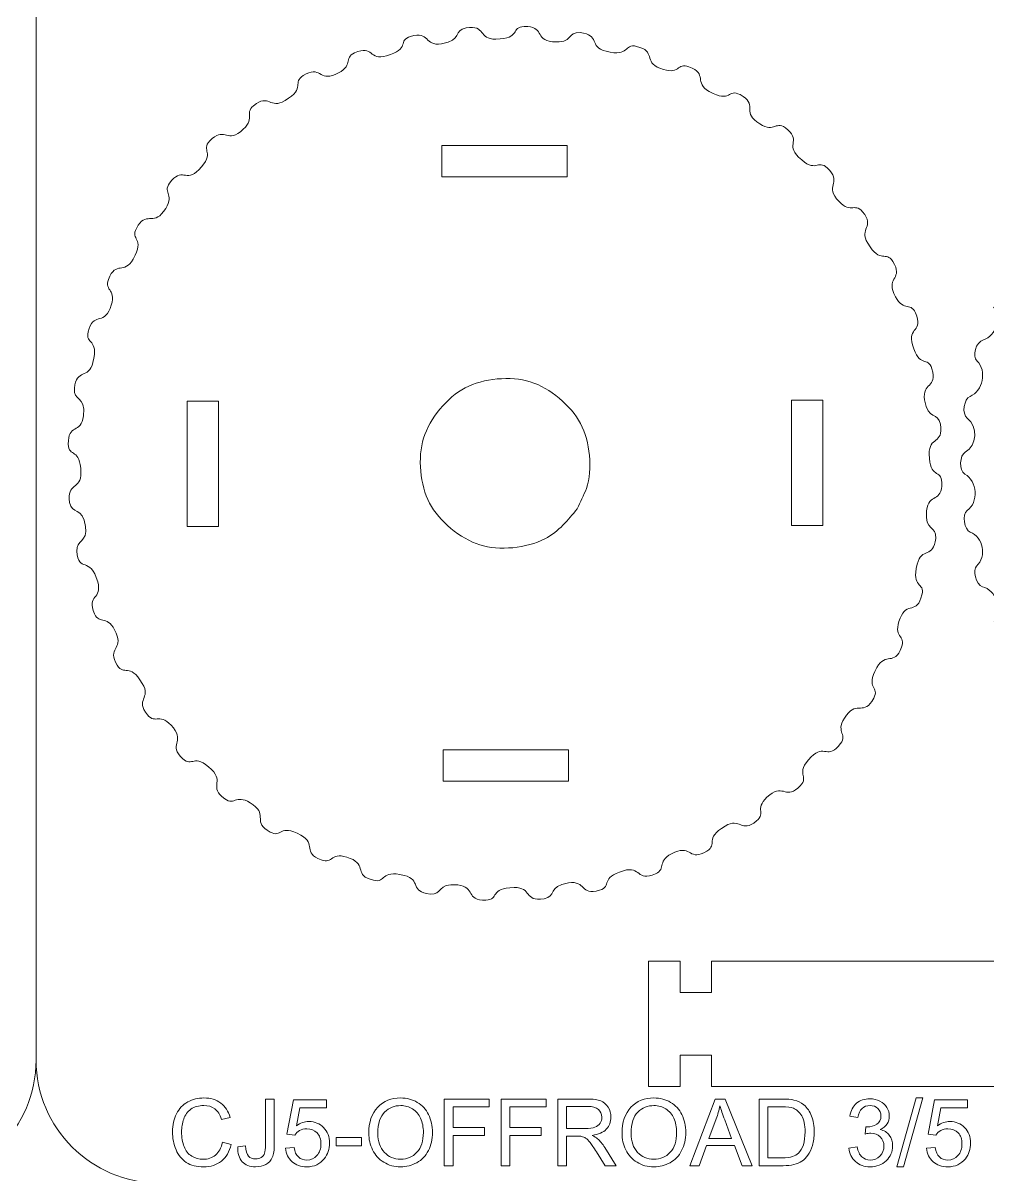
# Model space of a CAD drawing. Header units: centimetres. Extents: x -58 to 58, y -52 to 52.
# Drawn here: x -23.21 to -13.87, y 0.08 to 11.23 of the extents above; entities that cross this region are included whole.
import ezdxf

# ---------------------------------------------------------------- set-up
doc = ezdxf.new("R2010")
doc.units = ezdxf.units.CM
doc.header["$MEASUREMENT"] = 0
doc.layers.add('Camada 1', color=7, linetype='Continuous')

msp = doc.modelspace()

# ---------------------------------------------------------------- linework, layer by layer
at = {"layer": 'Camada 1', "color": 5, "lineweight": 9}
for points in [[(-23.0836, 51.17007), (-23.0836, 51.17007), (-23.0836, 1.19), (-23.0836, 1.19)], [(-23.0836, 1.19), (-23.0836, 0.53552), (-23.61906, 0), (-24.27359, 0)], [(-21.89361, 0), (-22.54811, 0), (-23.0836, 0.53551), (-23.0836, 1.18999)]]:
    msp.add_open_spline(points, degree=3, dxfattribs=at)
at = {"layer": 'Camada 1', "color": 3, "lineweight": 9}
for points in [[(-19.15657, 11.03034), (-19.33148, 11.00443), (-19.26601, 11.15769), (-19.45799, 11.10106)], [(-18.92064, 11.18429), (-19.04423, 11.1646), (-18.9527, 11.06051), (-19.15657, 11.03034)], [(-18.63089, 11.07503), (-18.80782, 11.07228), (-18.72251, 11.21586), (-18.92064, 11.18429)], [(-18.35724, 11.19711), (-18.48954, 11.19379), (-18.38846, 11.07879), (-18.63089, 11.07503)], [(-18.08445, 11.05074), (-18.26029, 11.07125), (-18.15695, 11.20214), (-18.35724, 11.19711)], [(-19.45799, 11.10106), (-19.5849, 11.06362), (-19.45764, 10.97888), (-19.69086, 10.91244)], [(-17.81667, 11.13845), (-17.94117, 11.15135), (-17.88011, 11.02692), (-18.08445, 11.05074)], [(-17.56513, 10.95803), (-17.73672, 11.00109), (-17.6173, 11.1178), (-17.81667, 11.13845)], [(-19.99886, 10.94287), (-20.11299, 10.89178), (-19.99807, 10.81467), (-20.18696, 10.73306)], [(-19.69086, 10.91244), (-19.86096, 10.86397), (-19.81615, 11.02466), (-19.99886, 10.94287)], [(-17.26914, 11.005), (-17.39731, 11.03593), (-17.32985, 10.89897), (-17.56513, 10.95803)], [(-17.0433, 10.79291), (-17.20795, 10.85783), (-17.07441, 10.95801), (-17.26914, 11.005)], [(-20.18696, 10.73306), (-20.347, 10.6639), (-20.32731, 10.82676), (-20.49642, 10.72338)], [(-16.76214, 10.80841), (-16.879, 10.85298), (-16.85166, 10.71735), (-17.0433, 10.79291)], [(-20.49642, 10.72338), (-20.60948, 10.65424), (-20.46388, 10.60585), (-20.67305, 10.4806)], [(-16.56585, 10.56903), (-16.72042, 10.65503), (-16.57503, 10.73705), (-16.76214, 10.80841)], [(-16.26782, 10.53781), (-16.38381, 10.60104), (-16.35398, 10.45113), (-16.56585, 10.56903)], [(-20.67305, 10.4806), (-20.82351, 10.39051), (-20.82445, 10.55529), (-20.9779, 10.4306)], [(-16.10496, 10.27458), (-16.24686, 10.38046), (-16.09172, 10.4418), (-16.26782, 10.53781)], [(-20.9779, 10.4306), (-21.07502, 10.35171), (-20.94388, 10.30729), (-21.10482, 10.17924)], [(-15.82899, 10.21667), (-15.92932, 10.28936), (-15.94006, 10.15153), (-16.10496, 10.27458)], [(-21.10482, 10.17924), (-21.24341, 10.06899), (-21.26354, 10.23518), (-21.40168, 10.08982)], [(-15.70153, 9.93392), (-15.82906, 10.05743), (-15.66639, 10.09891), (-15.82899, 10.21667)], [(-21.40168, 10.08982), (-21.49279, 9.99394), (-21.34013, 9.98352), (-21.50823, 9.80982)], [(-15.42153, 9.82739), (-15.51752, 9.91853), (-15.52799, 9.76582), (-15.70153, 9.93392)], [(-21.50823, 9.80982), (-21.63159, 9.68235), (-21.67327, 9.84492), (-21.79096, 9.68237)], [(-15.33221, 9.53067), (-15.44231, 9.67001), (-15.27615, 9.68928), (-15.42153, 9.82739)], [(-21.79096, 9.68237), (-21.86379, 9.58181), (-21.72591, 9.57173), (-21.84873, 9.40657)], [(-15.0808, 9.40362), (-15.15962, 9.50061), (-15.20515, 9.36989), (-15.33221, 9.53067)], [(-21.84873, 9.40657), (-21.95439, 9.26445), (-22.01616, 9.41966), (-22.11209, 9.24353)], [(-15.03083, 9.09886), (-15.12082, 9.24935), (-14.9561, 9.25019), (-15.0808, 9.40362)], [(-22.11209, 9.24353), (-22.17531, 9.12744), (-22.02539, 9.15741), (-22.14332, 8.94548)], [(-14.78798, 8.92211), (-14.85707, 9.03496), (-14.90575, 8.88969), (-15.03083, 9.09886)], [(-22.14332, 8.94548), (-22.2293, 8.79096), (-22.31111, 8.93647), (-22.38265, 8.74924)], [(-14.77822, 8.61249), (-14.84763, 8.77264), (-14.68452, 8.75313), (-14.78798, 8.92211)], [(-22.38265, 8.74924), (-22.42732, 8.63233), (-22.29155, 8.6593), (-22.36722, 8.468)], [(-14.5685, 8.42459), (-14.61957, 8.53888), (-14.69638, 8.42368), (-14.77822, 8.61249)], [(-13.81245, 8.47964), (-13.7288, 8.3774), (-13.78725, 8.20156), (-13.91036, 8.16539)], [(-22.36722, 8.468), (-22.43239, 8.30324), (-22.53239, 8.437), (-22.57929, 8.24225)], [(-14.59892, 8.11655), (-14.64738, 8.28674), (-14.48674, 8.24163), (-14.5685, 8.42459)], [(-22.57929, 8.24225), (-22.61012, 8.11428), (-22.4731, 8.18127), (-22.53232, 7.9462)], [(-13.91036, 8.16539), (-13.98784, 8.1426), (-14.01982, 8.00457), (-13.97235, 7.95889)], [(-14.41029, 7.88373), (-14.44774, 8.01048), (-14.53255, 7.88338), (-14.59892, 8.11655)], [(-22.53232, 7.9462), (-22.57555, 7.77456), (-22.69216, 7.89398), (-22.71271, 7.69474)], [(-13.97235, 7.95889), (-13.87547, 7.8657), (-13.91581, 7.6649), (-14.04106, 7.61637)], [(-14.48105, 7.58226), (-14.50692, 7.75724), (-14.35357, 7.6917), (-14.41029, 7.88373)], [(-22.71271, 7.69474), (-22.72556, 7.57023), (-22.60137, 7.63156), (-22.625, 7.42693)], [(-14.04106, 7.61637), (-14.09631, 7.59497), (-14.1255, 7.44741), (-14.06763, 7.40482)], [(-14.32707, 7.34633), (-14.34681, 7.46984), (-14.45091, 7.37842), (-14.48105, 7.58226)], [(-22.625, 7.42693), (-22.64533, 7.25115), (-22.7766, 7.35427), (-22.7714, 7.15412)], [(-14.06763, 7.40482), (-13.96108, 7.32639), (-13.97286, 7.1408), (-14.08868, 7.07639)], [(-14.43635, 7.05668), (-14.43909, 7.23358), (-14.29545, 7.14845), (-14.32707, 7.34633)], [(-22.7714, 7.15412), (-22.76795, 7.02186), (-22.65306, 7.12272), (-22.64927, 6.8805)], [(-14.31427, 6.78298), (-14.31764, 6.9153), (-14.43258, 6.8142), (-14.43635, 7.05668)], [(-14.08868, 7.07639), (-14.13813, 7.04891), (-14.15467, 6.89805), (-14.09098, 6.86405)], [(-22.64927, 6.8805), (-22.64657, 6.70747), (-22.78957, 6.78387), (-22.7586, 6.59077)], [(-14.09098, 6.86405), (-13.97068, 6.79984), (-13.95664, 6.59015), (-14.06745, 6.51056)], [(-14.46064, 6.51019), (-14.44016, 6.686), (-14.30917, 6.58277), (-14.31427, 6.78298)], [(-22.7586, 6.59077), (-22.73881, 6.4674), (-22.63461, 6.55789), (-22.60467, 6.35558)], [(-14.37293, 6.24238), (-14.36003, 6.36681), (-14.48444, 6.30585), (-14.46064, 6.51019)], [(-14.06745, 6.51056), (-14.12058, 6.4724), (-14.09655, 6.32479), (-14.03909, 6.30295)], [(-22.60467, 6.35558), (-22.58265, 6.20672), (-22.69725, 6.22619), (-22.68854, 6.11824)], [(-14.03909, 6.30295), (-13.91385, 6.25538), (-13.87426, 6.06681), (-13.97838, 5.97345)], [(-14.55336, 5.99079), (-14.51009, 6.16252), (-14.39359, 6.04299), (-14.37293, 6.24238)], [(-22.68854, 6.11824), (-22.67086, 5.89934), (-22.56062, 6.08003), (-22.48671, 5.82058)], [(-14.50637, 5.69485), (-14.47555, 5.82294), (-14.61251, 5.75591), (-14.55336, 5.99079)], [(-13.97838, 5.97345), (-14.01185, 5.94344), (-13.99047, 5.79091), (-13.91866, 5.77357)], [(-22.48671, 5.82058), (-22.43824, 5.65048), (-22.59899, 5.69524), (-22.51716, 5.51252)], [(-14.71833, 5.46936), (-14.6529, 5.63386), (-14.55322, 5.50017), (-14.50637, 5.69485)], [(-13.91866, 5.77357), (-13.79584, 5.74393), (-13.71744, 5.55898), (-13.80775, 5.43767)], [(-22.51716, 5.51252), (-22.46602, 5.39832), (-22.38909, 5.51341), (-22.30735, 5.32448)], [(-14.703, 5.18783), (-14.65828, 5.30469), (-14.79434, 5.2782), (-14.71833, 5.46936)], [(-22.30735, 5.32448), (-22.23801, 5.16421), (-22.40114, 5.18402), (-22.29766, 5.01496)], [(-14.9424, 4.99149), (-14.8564, 5.14613), (-14.77464, 5.00063), (-14.703, 5.18783)], [(-22.29766, 5.01496), (-22.22848, 4.90194), (-22.17969, 5.04725), (-22.05487, 4.83833)], [(-14.97356, 4.69356), (-14.9104, 4.80966), (-15.0602, 4.77967), (-14.9424, 4.99149)], [(-22.05487, 4.83833), (-21.96477, 4.68755), (-22.12962, 4.68693), (-22.00489, 4.53347)], [(-15.2369, 4.53056), (-15.13136, 4.67259), (-15.06936, 4.51748), (-14.97356, 4.69356)], [(-22.00489, 4.53347), (-21.92594, 4.43633), (-21.88186, 4.56755), (-21.75359, 4.40655)], [(-15.2947, 4.2547), (-15.22185, 4.35528), (-15.35983, 4.36513), (-15.2369, 4.53056)], [(-21.75359, 4.40655), (-21.64333, 4.26814), (-21.80944, 4.24769), (-21.66411, 4.10971)], [(-15.57749, 4.12722), (-15.45397, 4.25475), (-15.4125, 4.09203), (-15.2947, 4.2547)], [(-21.66411, 4.10971), (-21.56814, 4.01861), (-21.55735, 4.17122), (-21.38409, 4.00314)], [(-15.684, 3.84725), (-15.59287, 3.94318), (-15.7454, 3.95383), (-15.57749, 4.12722)], [(-21.38409, 4.00314), (-21.25666, 3.87949), (-21.41928, 3.83821), (-21.25669, 3.72042)], [(-15.9807, 3.75794), (-15.84196, 3.86793), (-15.82196, 3.70202), (-15.684, 3.84725)], [(-21.25669, 3.72042), (-21.15746, 3.64853), (-21.14258, 3.78287), (-20.9808, 3.66271)], [(-16.10776, 3.50649), (-16.01071, 3.58532), (-16.14168, 3.63031), (-15.9807, 3.75794)], [(-20.9808, 3.66271), (-20.83876, 3.55723), (-20.99395, 3.49513), (-20.81784, 3.39929)], [(-20.81784, 3.39929), (-20.70178, 3.33614), (-20.73149, 3.48608), (-20.51969, 3.36804)], [(-16.41256, 3.45652), (-16.26216, 3.54653), (-16.2612, 3.38188), (-16.10776, 3.50649)], [(-20.51969, 3.36804), (-20.3652, 3.28194), (-20.51076, 3.20035), (-20.32352, 3.12871)], [(-16.58924, 3.21369), (-16.4763, 3.28281), (-16.62172, 3.33137), (-16.41256, 3.45652)], [(-16.89866, 3.20404), (-16.73835, 3.27318), (-16.75831, 3.11023), (-16.58924, 3.21369)], [(-20.32352, 3.12871), (-20.20669, 3.08402), (-20.23342, 3.21996), (-20.04217, 3.14413)], [(-20.04217, 3.14413), (-19.87764, 3.07891), (-20.01122, 2.97897), (-19.81654, 2.93206)], [(-17.08678, 2.99422), (-16.97251, 3.04535), (-17.08747, 3.12262), (-16.89866, 3.20404)], [(-19.81654, 2.93206), (-19.68859, 2.90124), (-19.75546, 3.03827), (-19.52059, 2.97909)], [(-17.62763, 2.83601), (-17.50096, 2.87348), (-17.6281, 2.95814), (-17.3948, 3.02468)], [(-17.3948, 3.02468), (-17.22469, 3.07319), (-17.2696, 2.91243), (-17.08678, 2.99422)], [(-19.52059, 2.97909), (-19.34876, 2.93581), (-19.46846, 2.81935), (-19.26903, 2.79864)], [(-19.26903, 2.79864), (-19.1447, 2.78574), (-19.20564, 2.91023), (-19.00127, 2.88638)], [(-18.16503, 2.75279), (-18.04134, 2.77257), (-18.13294, 2.87655), (-17.92909, 2.90677)], [(-17.92909, 2.90677), (-17.75416, 2.93268), (-17.81947, 2.77928), (-17.62763, 2.83601)], [(-19.00127, 2.88638), (-18.82518, 2.86583), (-18.92876, 2.73495), (-18.7284, 2.73999)], [(-18.7284, 2.73999), (-18.5962, 2.74331), (-18.69698, 2.8582), (-18.45488, 2.86207)], [(-18.45488, 2.86207), (-18.27782, 2.86489), (-18.36299, 2.72111), (-18.16503, 2.75279)], [(-16.8485, 2.14984), (-16.94977, 2.14984), (-17.05102, 2.14984), (-17.15229, 2.14984)], [(-17.15229, 2.14984), (-17.15229, 1.74524), (-17.15229, 1.34063), (-17.15229, 0.93603)], [(-16.8485, 1.84638), (-16.8485, 1.94753), (-16.8485, 2.04869), (-16.8485, 2.14984)], [(-8.97716, 2.14985), (-8.97716, 2.14985), (-16.54505, 2.14984), (-16.54505, 2.14984)], [(-16.54505, 2.14984), (-16.54505, 2.04869), (-16.54505, 1.94754), (-16.54505, 1.84639)], [(-16.54505, 1.84639), (-16.6462, 1.84639), (-16.74735, 1.84638), (-16.8485, 1.84638)], [(-16.8485, 1.23948), (-16.74735, 1.23948), (-16.6462, 1.23948), (-16.54505, 1.23948)], [(-16.8485, 0.93603), (-16.8485, 1.03718), (-16.8485, 1.13833), (-16.8485, 1.23948)], [(-16.54505, 1.23948), (-16.54505, 1.13833), (-16.54505, 1.03718), (-16.54505, 0.93603)], [(-17.15229, 0.93603), (-17.05102, 0.93603), (-16.94977, 0.93603), (-16.8485, 0.93603)], [(-16.54505, 0.93603), (-16.54505, 0.93603), (-8.976, 0.93605), (-8.976, 0.93605)]]:
    msp.add_open_spline(points, degree=3, dxfattribs=at)
at = {"layer": 'Camada 1', "lineweight": 9}
for points in [[(-17.94231, 10.0453), (-18.34681, 10.0453), (-18.75133, 10.0453), (-19.15586, 10.0453)], [(-19.15586, 10.0453), (-19.15586, 9.94416), (-19.15586, 9.84304), (-19.15586, 9.7419)], [(-17.94231, 9.7419), (-17.94231, 9.84304), (-17.94231, 9.94416), (-17.94231, 10.0453)], [(-19.15586, 9.7419), (-18.75133, 9.7419), (-18.34681, 9.7419), (-17.94231, 9.7419)], [(-18.92775, 7.69949), (-18.75263, 7.79171), (-18.48719, 7.81621), (-18.29815, 7.75759)], [(-19.33185, 7.21323), (-19.27321, 7.40231), (-19.10289, 7.60725), (-18.92775, 7.69949)], [(-18.29815, 7.75759), (-18.10916, 7.69898), (-17.90407, 7.52856), (-17.81189, 7.35346)], [(-21.31619, 7.56909), (-21.41732, 7.56909), (-21.51845, 7.56909), (-21.61958, 7.56909)], [(-21.61958, 7.56909), (-21.61958, 7.16457), (-21.61958, 6.76004), (-21.61958, 6.35552)], [(-21.31619, 6.35552), (-21.31619, 6.76004), (-21.31619, 7.16457), (-21.31619, 7.56909)], [(-15.46609, 7.58157), (-15.56721, 7.58157), (-15.66835, 7.58157), (-15.76948, 7.58157)], [(-15.76948, 7.58157), (-15.76948, 7.17704), (-15.76948, 6.77253), (-15.76948, 6.36802)], [(-15.46609, 6.36802), (-15.46609, 6.77253), (-15.46609, 7.17704), (-15.46609, 7.58157)], [(-17.81189, 7.35346), (-17.7197, 7.17834), (-17.69518, 6.91288), (-17.75379, 6.72387)], [(-19.27378, 6.58364), (-19.366, 6.75876), (-19.39049, 7.02414), (-19.33185, 7.21323)], [(-17.75379, 6.72387), (-17.78388, 6.65856), (-17.81394, 6.59327), (-17.844, 6.52797)], [(-18.78754, 6.1795), (-18.9765, 6.23812), (-19.18156, 6.40848), (-19.27378, 6.58364)], [(-17.844, 6.52797), (-17.93493, 6.41861), (-18.01674, 6.31194), (-18.15795, 6.2376)], [(-15.76948, 6.36802), (-15.66835, 6.36802), (-15.56721, 6.36802), (-15.46609, 6.36802)], [(-21.61958, 6.35552), (-21.51845, 6.35552), (-21.41732, 6.35552), (-21.31619, 6.35552)], [(-18.15795, 6.2376), (-18.33307, 6.14539), (-18.5985, 6.12087), (-18.78754, 6.1795)], [(-17.9298, 4.19519), (-18.33431, 4.19519), (-18.73886, 4.19519), (-19.14335, 4.19519)], [(-19.14335, 4.19519), (-19.14335, 4.09406), (-19.14335, 3.99293), (-19.14335, 3.8918)], [(-17.9298, 3.8918), (-17.9298, 3.99293), (-17.9298, 4.09406), (-17.9298, 4.19519)], [(-19.14335, 3.8918), (-18.73886, 3.8918), (-18.33431, 3.8918), (-17.9298, 3.8918)]]:
    msp.add_open_spline(points, degree=3, dxfattribs=at)
at = {"layer": 'Camada 1', "color": 1, "lineweight": 9}
for points in [[(-21.72407, 0.67168), (-21.69839, 0.72169), (-21.6619, 0.75967), (-21.61461, 0.78565)], [(-21.61461, 0.78565), (-21.56731, 0.81162), (-21.51521, 0.82454), (-21.45846, 0.82454)], [(-21.45846, 0.82454), (-21.39389, 0.82454), (-21.33969, 0.80816), (-21.29585, 0.77528)], [(-20.86238, 0.36914), (-20.86238, 0.36914), (-20.86238, 0.81372), (-20.86238, 0.81372)], [(-20.86238, 0.81372), (-20.86238, 0.81372), (-20.77679, 0.81372), (-20.77679, 0.81372)], [(-20.77679, 0.81372), (-20.77679, 0.81372), (-20.77679, 0.37424), (-20.77679, 0.37424)], [(-20.65427, 0.4741), (-20.65427, 0.4741), (-20.59212, 0.80562), (-20.59212, 0.80562)], [(-20.59212, 0.80562), (-20.59212, 0.80562), (-20.27231, 0.80562), (-20.27231, 0.80562)], [(-20.27231, 0.80562), (-20.27231, 0.80562), (-20.27231, 0.72995), (-20.27231, 0.72995)], [(-19.77592, 0.73385), (-19.71842, 0.79435), (-19.64425, 0.82454), (-19.55326, 0.82454)], [(-19.55326, 0.82454), (-19.49365, 0.82454), (-19.44004, 0.81027), (-19.39215, 0.78189)], [(-19.39215, 0.78189), (-19.3444, 0.75352), (-19.30792, 0.71388), (-19.28284, 0.66297)], [(-19.13089, 0.16869), (-19.13089, 0.16869), (-19.13089, 0.81372), (-19.13089, 0.81372)], [(-19.13089, 0.81372), (-19.13089, 0.81372), (-18.69577, 0.81372), (-18.69577, 0.81372)], [(-18.69577, 0.81372), (-18.69577, 0.81372), (-18.69577, 0.73805), (-18.69577, 0.73805)], [(-18.5806, 0.16869), (-18.5806, 0.16869), (-18.5806, 0.81372), (-18.5806, 0.81372)], [(-18.5806, 0.81372), (-18.5806, 0.81372), (-18.14548, 0.81372), (-18.14548, 0.81372)], [(-18.14548, 0.81372), (-18.14548, 0.81372), (-18.14548, 0.73805), (-18.14548, 0.73805)], [(-18.03301, 0.16869), (-18.03301, 0.16869), (-18.03301, 0.81372), (-18.03301, 0.81372)], [(-18.03301, 0.81372), (-18.03301, 0.81372), (-17.74714, 0.81372), (-17.74714, 0.81372)], [(-17.74714, 0.81372), (-17.68964, 0.81372), (-17.64594, 0.80787), (-17.61606, 0.7963)], [(-17.61606, 0.7963), (-17.58618, 0.78475), (-17.56231, 0.76433), (-17.54444, 0.73505)], [(-17.32402, 0.73385), (-17.26652, 0.79435), (-17.19235, 0.82454), (-17.10136, 0.82454)], [(-17.10136, 0.82454), (-17.04175, 0.82454), (-16.98814, 0.81027), (-16.94025, 0.78189)], [(-16.94025, 0.78189), (-16.8925, 0.75352), (-16.85602, 0.71388), (-16.83094, 0.66297)], [(-16.75423, 0.16869), (-16.75423, 0.16869), (-16.50678, 0.81372), (-16.50678, 0.81372)], [(-16.50678, 0.81372), (-16.50678, 0.81372), (-16.41293, 0.81372), (-16.41293, 0.81372)], [(-16.41293, 0.81372), (-16.41293, 0.81372), (-16.15034, 0.16869), (-16.15034, 0.16869)], [(-16.08261, 0.16869), (-16.08261, 0.16869), (-16.08261, 0.81372), (-16.08261, 0.81372)], [(-16.08261, 0.81372), (-16.08261, 0.81372), (-15.86039, 0.81372), (-15.86039, 0.81372)], [(-15.86039, 0.81372), (-15.81025, 0.81372), (-15.77196, 0.81072), (-15.74553, 0.80456)], [(-15.74553, 0.80456), (-15.7086, 0.796), (-15.67706, 0.78054), (-15.65094, 0.75832)], [(-15.13909, 0.77258), (-15.10486, 0.80186), (-15.06207, 0.81642), (-15.01102, 0.81642)], [(-15.01102, 0.81642), (-14.97588, 0.81642), (-14.94345, 0.80891), (-14.91387, 0.79375)], [(-14.91387, 0.79375), (-14.88414, 0.77874), (-14.86147, 0.75817), (-14.84586, 0.7322)], [(-14.75006, 0.15789), (-14.75006, 0.15789), (-14.56269, 0.82454), (-14.56269, 0.82454)], [(-14.49887, 0.82454), (-14.49887, 0.82454), (-14.68625, 0.15789), (-14.68625, 0.15789)], [(-14.56269, 0.82454), (-14.56269, 0.82454), (-14.49887, 0.82454), (-14.49887, 0.82454)], [(-14.44752, 0.4741), (-14.44752, 0.4741), (-14.38536, 0.80562), (-14.38536, 0.80562)], [(-14.38536, 0.80562), (-14.38536, 0.80562), (-14.06555, 0.80562), (-14.06555, 0.80562)], [(-14.06555, 0.80562), (-14.06555, 0.80562), (-14.06555, 0.72995), (-14.06555, 0.72995)], [(-21.76251, 0.49602), (-21.76251, 0.56313), (-21.74974, 0.62168), (-21.72407, 0.67168)], [(-21.58398, 0.71598), (-21.61716, 0.69226), (-21.64059, 0.66027), (-21.65394, 0.62034)], [(-21.45996, 0.75156), (-21.50936, 0.75156), (-21.55079, 0.7397), (-21.58398, 0.71598)], [(-21.35275, 0.71943), (-21.38114, 0.74091), (-21.41687, 0.75156), (-21.45996, 0.75156)], [(-21.28774, 0.61703), (-21.30261, 0.66388), (-21.32437, 0.69811), (-21.35275, 0.71943)], [(-21.29585, 0.77528), (-21.25185, 0.74241), (-21.22122, 0.6963), (-21.20396, 0.63685)], [(-20.52891, 0.72995), (-20.52891, 0.72995), (-20.56328, 0.55592), (-20.56328, 0.55592)], [(-20.27231, 0.72995), (-20.27231, 0.72995), (-20.52891, 0.72995), (-20.52891, 0.72995)], [(-19.86226, 0.48265), (-19.86226, 0.58955), (-19.83343, 0.67334), (-19.77592, 0.73385)], [(-19.70866, 0.6885), (-19.7522, 0.64706), (-19.77397, 0.57799), (-19.77397, 0.48115)], [(-19.55281, 0.75066), (-19.61316, 0.75066), (-19.66512, 0.72995), (-19.70866, 0.6885)], [(-19.43779, 0.71838), (-19.47203, 0.73985), (-19.51031, 0.75066), (-19.55281, 0.75066)], [(-19.36002, 0.62755), (-19.37773, 0.66658), (-19.40371, 0.69691), (-19.43779, 0.71838)], [(-18.69577, 0.73805), (-18.69577, 0.73805), (-19.04531, 0.73805), (-19.04531, 0.73805)], [(-19.04531, 0.73805), (-19.04531, 0.73805), (-19.04531, 0.53715), (-19.04531, 0.53715)], [(-18.14548, 0.73805), (-18.14548, 0.73805), (-18.49502, 0.73805), (-18.49502, 0.73805)], [(-18.49502, 0.73805), (-18.49502, 0.73805), (-18.49502, 0.53715), (-18.49502, 0.53715)], [(-17.74353, 0.74255), (-17.74353, 0.74255), (-17.94744, 0.74255), (-17.94744, 0.74255)], [(-17.94744, 0.74255), (-17.94744, 0.74255), (-17.94744, 0.52905), (-17.94744, 0.52905)], [(-17.63904, 0.71312), (-17.6611, 0.73279), (-17.69593, 0.74255), (-17.74353, 0.74255)], [(-17.606, 0.63776), (-17.606, 0.66823), (-17.61696, 0.69346), (-17.63904, 0.71312)], [(-17.54444, 0.73505), (-17.52657, 0.70577), (-17.51772, 0.67334), (-17.51772, 0.6379)], [(-17.41036, 0.48265), (-17.41036, 0.58955), (-17.38153, 0.67334), (-17.32402, 0.73385)], [(-17.25676, 0.6885), (-17.3003, 0.64706), (-17.32207, 0.57799), (-17.32207, 0.48115)], [(-17.10091, 0.75066), (-17.16126, 0.75066), (-17.21322, 0.72995), (-17.25676, 0.6885)], [(-16.98589, 0.71838), (-17.02013, 0.73985), (-17.05841, 0.75066), (-17.10091, 0.75066)], [(-16.90812, 0.62755), (-16.92583, 0.66658), (-16.95181, 0.69691), (-16.98589, 0.71838)], [(-16.46233, 0.74706), (-16.4712, 0.70502), (-16.48306, 0.66372), (-16.49792, 0.62288)], [(-16.41609, 0.61237), (-16.43636, 0.66673), (-16.45168, 0.71162), (-16.46233, 0.74706)], [(-15.86175, 0.73805), (-15.86175, 0.73805), (-15.99703, 0.73805), (-15.99703, 0.73805)], [(-15.99703, 0.73805), (-15.99703, 0.73805), (-15.99703, 0.24437), (-15.99703, 0.24437)], [(-15.75139, 0.72484), (-15.77421, 0.73369), (-15.811, 0.73805), (-15.86175, 0.73805)], [(-15.67075, 0.65187), (-15.69283, 0.6882), (-15.71971, 0.71252), (-15.75139, 0.72484)], [(-15.65094, 0.75832), (-15.61686, 0.72949), (-15.59148, 0.69285), (-15.57466, 0.64811)], [(-15.20515, 0.64886), (-15.1954, 0.70202), (-15.17348, 0.74331), (-15.13909, 0.77258)], [(-15.08624, 0.72228), (-15.10681, 0.70277), (-15.12002, 0.67348), (-15.12588, 0.63445)], [(-15.00907, 0.75156), (-15.03999, 0.75156), (-15.06567, 0.7418), (-15.08624, 0.72228)], [(-14.93294, 0.72303), (-14.95261, 0.74211), (-14.97798, 0.75156), (-15.00907, 0.75156)], [(-14.90336, 0.65097), (-14.90336, 0.67994), (-14.91327, 0.70397), (-14.93294, 0.72303)], [(-14.84586, 0.7322), (-14.83009, 0.70606), (-14.82228, 0.67844), (-14.82228, 0.64916)], [(-14.32215, 0.72995), (-14.32215, 0.72995), (-14.35653, 0.55592), (-14.35653, 0.55592)], [(-14.06555, 0.72995), (-14.06555, 0.72995), (-14.32215, 0.72995), (-14.32215, 0.72995)], [(-21.65394, 0.62034), (-21.66746, 0.58024), (-21.67422, 0.53895), (-21.67422, 0.49647)], [(-21.20396, 0.63685), (-21.20396, 0.63685), (-21.28774, 0.61703), (-21.28774, 0.61703)], [(-20.56328, 0.55592), (-20.52469, 0.5831), (-20.48416, 0.59661), (-20.44182, 0.59661)], [(-20.44182, 0.59661), (-20.38566, 0.59661), (-20.33822, 0.57709), (-20.29963, 0.53806)], [(-19.33344, 0.4903), (-19.33344, 0.54271), (-19.3423, 0.5885), (-19.36002, 0.62755)], [(-19.28284, 0.66297), (-19.25777, 0.61223), (-19.24516, 0.55458), (-19.24516, 0.49016)], [(-17.67296, 0.54121), (-17.65104, 0.54916), (-17.63437, 0.56207), (-17.62312, 0.57995)], [(-17.62312, 0.57995), (-17.6117, 0.59767), (-17.606, 0.61688), (-17.606, 0.63776)], [(-17.51772, 0.6379), (-17.51772, 0.59211), (-17.53258, 0.55352), (-17.56215, 0.52214)], [(-16.88154, 0.4903), (-16.88154, 0.54271), (-16.8904, 0.5885), (-16.90812, 0.62755)], [(-16.83094, 0.66297), (-16.80587, 0.61223), (-16.79326, 0.55458), (-16.79326, 0.49016)], [(-16.49792, 0.62288), (-16.49792, 0.62288), (-16.56864, 0.43355), (-16.56864, 0.43355)], [(-16.34883, 0.43355), (-16.34883, 0.43355), (-16.41609, 0.61237), (-16.41609, 0.61237)], [(-15.63758, 0.49602), (-15.63758, 0.56358), (-15.64869, 0.61553), (-15.67075, 0.65187)], [(-15.57466, 0.64811), (-15.5577, 0.60337), (-15.54929, 0.55217), (-15.54929, 0.49466)], [(-15.12588, 0.63445), (-15.12588, 0.63445), (-15.20515, 0.64886), (-15.20515, 0.64886)], [(-15.03534, 0.54346), (-15.0014, 0.54346), (-14.97108, 0.55231), (-14.9439, 0.56989)], [(-14.9439, 0.56989), (-14.91688, 0.58746), (-14.90336, 0.61448), (-14.90336, 0.65097)], [(-14.84466, 0.57334), (-14.85967, 0.55052), (-14.88189, 0.53235), (-14.91116, 0.51884)], [(-14.82228, 0.64916), (-14.82228, 0.62138), (-14.82979, 0.59617), (-14.84466, 0.57334)], [(-14.35653, 0.55592), (-14.31794, 0.5831), (-14.27741, 0.59661), (-14.23507, 0.59661)], [(-14.23507, 0.59661), (-14.17891, 0.59661), (-14.13146, 0.57709), (-14.09287, 0.53806)], [(-21.72843, 0.32319), (-21.75109, 0.37694), (-21.76251, 0.43446), (-21.76251, 0.49602)], [(-21.67422, 0.49647), (-21.67422, 0.44166), (-21.66626, 0.39376), (-21.65035, 0.35292)], [(-20.5795, 0.46328), (-20.5795, 0.46328), (-20.65427, 0.4741), (-20.65427, 0.4741)], [(-20.53161, 0.50877), (-20.55187, 0.49706), (-20.56779, 0.4819), (-20.5795, 0.46328)], [(-20.46254, 0.52634), (-20.48821, 0.52634), (-20.51119, 0.52048), (-20.53161, 0.50877)], [(-20.363, 0.48715), (-20.38807, 0.51328), (-20.42125, 0.52634), (-20.46254, 0.52634)], [(-20.32545, 0.38025), (-20.32545, 0.42545), (-20.33791, 0.46103), (-20.363, 0.48715)], [(-20.29963, 0.53806), (-20.26104, 0.49901), (-20.24167, 0.44887), (-20.24167, 0.38761)], [(-19.82532, 0.32185), (-19.84995, 0.37245), (-19.86226, 0.42604), (-19.86226, 0.48265)], [(-19.77397, 0.48115), (-19.77397, 0.40353), (-19.7531, 0.34241), (-19.71136, 0.29782)], [(-19.39561, 0.29842), (-19.35416, 0.34347), (-19.33344, 0.40743), (-19.33344, 0.4903)], [(-19.24516, 0.49016), (-19.24516, 0.42484), (-19.25837, 0.36628), (-19.2848, 0.31479)], [(-19.04531, 0.53715), (-19.04531, 0.53715), (-18.74262, 0.53715), (-18.74262, 0.53715)], [(-18.74262, 0.46148), (-18.74262, 0.46148), (-19.04531, 0.46148), (-19.04531, 0.46148)], [(-19.04531, 0.46148), (-19.04531, 0.46148), (-19.04531, 0.16869), (-19.04531, 0.16869)], [(-18.74262, 0.53715), (-18.74262, 0.53715), (-18.74262, 0.46148), (-18.74262, 0.46148)], [(-18.49502, 0.53715), (-18.49502, 0.53715), (-18.19233, 0.53715), (-18.19233, 0.53715)], [(-18.19233, 0.46148), (-18.19233, 0.46148), (-18.49502, 0.46148), (-18.49502, 0.46148)], [(-18.49502, 0.46148), (-18.49502, 0.46148), (-18.49502, 0.16869), (-18.49502, 0.16869)], [(-18.19233, 0.53715), (-18.19233, 0.53715), (-18.19233, 0.46148), (-18.19233, 0.46148)], [(-17.94744, 0.52905), (-17.94744, 0.52905), (-17.76425, 0.52905), (-17.76425, 0.52905)], [(-17.84863, 0.45517), (-17.84863, 0.45517), (-17.94744, 0.45517), (-17.94744, 0.45517)], [(-17.94744, 0.45517), (-17.94744, 0.45517), (-17.94744, 0.16869), (-17.94744, 0.16869)], [(-17.80119, 0.45218), (-17.8108, 0.45413), (-17.82657, 0.45517), (-17.84863, 0.45517)], [(-17.7623, 0.43505), (-17.77491, 0.44316), (-17.78798, 0.44887), (-17.80119, 0.45218)], [(-17.76425, 0.52905), (-17.72522, 0.52905), (-17.69488, 0.5331), (-17.67296, 0.54121)], [(-17.56215, 0.52214), (-17.59174, 0.49076), (-17.63738, 0.47094), (-17.69924, 0.46239)], [(-17.69924, 0.46239), (-17.67657, 0.45157), (-17.65945, 0.44076), (-17.64774, 0.43024)], [(-17.37342, 0.32185), (-17.39805, 0.37245), (-17.41036, 0.42604), (-17.41036, 0.48265)], [(-17.32207, 0.48115), (-17.32207, 0.40353), (-17.3012, 0.34241), (-17.25946, 0.29782)], [(-16.94371, 0.29842), (-16.90226, 0.34347), (-16.88154, 0.40743), (-16.88154, 0.4903)], [(-16.79326, 0.49016), (-16.79326, 0.42484), (-16.80647, 0.36628), (-16.8329, 0.31479)], [(-15.65455, 0.37154), (-15.64328, 0.40578), (-15.63758, 0.44721), (-15.63758, 0.49602)], [(-15.54929, 0.49466), (-15.54929, 0.44571), (-15.55499, 0.40233), (-15.5664, 0.36449)], [(-15.05696, 0.47499), (-15.05696, 0.47499), (-15.0481, 0.54437), (-15.0481, 0.54437)], [(-15.00096, 0.48385), (-15.01597, 0.48385), (-15.03459, 0.48084), (-15.05696, 0.47499)], [(-15.0481, 0.54437), (-15.04285, 0.54376), (-15.03849, 0.54346), (-15.03534, 0.54346)], [(-14.91027, 0.44842), (-14.93399, 0.47199), (-14.96417, 0.48385), (-15.00096, 0.48385)], [(-14.91116, 0.51884), (-14.87304, 0.51013), (-14.84345, 0.49182), (-14.82228, 0.46403)], [(-14.87454, 0.35833), (-14.87454, 0.39466), (-14.88639, 0.4247), (-14.91027, 0.44842)], [(-14.82228, 0.46403), (-14.80126, 0.43641), (-14.79075, 0.40157), (-14.79075, 0.35997)], [(-14.37275, 0.46328), (-14.37275, 0.46328), (-14.44752, 0.4741), (-14.44752, 0.4741)], [(-14.32485, 0.50877), (-14.34512, 0.49706), (-14.36104, 0.4819), (-14.37275, 0.46328)], [(-14.25578, 0.52634), (-14.28145, 0.52634), (-14.30443, 0.52048), (-14.32485, 0.50877)], [(-14.15624, 0.48715), (-14.18131, 0.51328), (-14.21449, 0.52634), (-14.25578, 0.52634)], [(-14.1187, 0.38025), (-14.1187, 0.42545), (-14.13116, 0.46103), (-14.15624, 0.48715)], [(-14.09287, 0.53806), (-14.05428, 0.49901), (-14.03492, 0.44887), (-14.03492, 0.38761)], [(-21.65035, 0.35292), (-21.63443, 0.31193), (-21.60965, 0.28146), (-21.57602, 0.26118)], [(-21.34585, 0.27214), (-21.31282, 0.29977), (-21.29045, 0.34061), (-21.27874, 0.39496)], [(-21.19315, 0.37334), (-21.21101, 0.30322), (-21.24314, 0.24992), (-21.28954, 0.21314)], [(-21.27874, 0.39496), (-21.27874, 0.39496), (-21.19315, 0.37334), (-21.19315, 0.37334)], [(-21.0876, 0.20668), (-21.11762, 0.23926), (-21.13204, 0.28761), (-21.13084, 0.35187)], [(-21.13084, 0.35187), (-21.13084, 0.35187), (-21.05427, 0.36238), (-21.05427, 0.36238)], [(-21.05427, 0.36238), (-21.05216, 0.31298), (-21.043, 0.2792), (-21.02663, 0.26088)], [(-20.87109, 0.28836), (-20.86523, 0.30518), (-20.86238, 0.3322), (-20.86238, 0.36914)], [(-20.77679, 0.37424), (-20.77679, 0.32035), (-20.78324, 0.2786), (-20.79631, 0.24888)], [(-20.66868, 0.33806), (-20.66868, 0.33806), (-20.58581, 0.34436), (-20.58581, 0.34436)], [(-20.60517, 0.20729), (-20.64226, 0.24017), (-20.66343, 0.28371), (-20.66868, 0.33806)], [(-20.58581, 0.34436), (-20.57965, 0.30397), (-20.56539, 0.27365), (-20.54316, 0.25323)], [(-20.36464, 0.26583), (-20.33852, 0.29467), (-20.32545, 0.33281), (-20.32545, 0.38025)], [(-20.24167, 0.38761), (-20.24167, 0.3292), (-20.25863, 0.27876), (-20.29257, 0.23626)], [(-20.17756, 0.36238), (-20.17756, 0.36238), (-20.17756, 0.44166), (-20.17756, 0.44166)], [(-20.17756, 0.44166), (-20.17756, 0.44166), (-19.93252, 0.44166), (-19.93252, 0.44166)], [(-19.93252, 0.36238), (-19.93252, 0.36238), (-20.17756, 0.36238), (-20.17756, 0.36238)], [(-19.93252, 0.44166), (-19.93252, 0.44166), (-19.93252, 0.36238), (-19.93252, 0.36238)], [(-17.71891, 0.39196), (-17.73513, 0.41254), (-17.74954, 0.42679), (-17.7623, 0.43505)], [(-17.65749, 0.30293), (-17.68227, 0.34182), (-17.70285, 0.37139), (-17.71891, 0.39196)], [(-17.64774, 0.43024), (-17.62282, 0.40743), (-17.59924, 0.37875), (-17.57717, 0.34436)], [(-17.57717, 0.34436), (-17.57717, 0.34436), (-17.46561, 0.16869), (-17.46561, 0.16869)], [(-16.59372, 0.36419), (-16.59372, 0.36419), (-16.66368, 0.16869), (-16.66368, 0.16869)], [(-16.3221, 0.36419), (-16.3221, 0.36419), (-16.59372, 0.36419), (-16.59372, 0.36419)], [(-16.56864, 0.43355), (-16.56864, 0.43355), (-16.34883, 0.43355), (-16.34883, 0.43355)], [(-16.24748, 0.16869), (-16.24748, 0.16869), (-16.3221, 0.36419), (-16.3221, 0.36419)], [(-15.70169, 0.28972), (-15.68157, 0.30998), (-15.6658, 0.33731), (-15.65455, 0.37154)], [(-15.5664, 0.36449), (-15.57781, 0.32664), (-15.59254, 0.29526), (-15.6104, 0.2705)], [(-15.21326, 0.33986), (-15.21326, 0.33986), (-15.13398, 0.35067), (-15.13398, 0.35067)], [(-15.14915, 0.20863), (-15.18669, 0.24241), (-15.20801, 0.28611), (-15.21326, 0.33986)], [(-15.13398, 0.35067), (-15.12483, 0.30563), (-15.10951, 0.2732), (-15.08774, 0.25337)], [(-14.91282, 0.26238), (-14.88729, 0.28821), (-14.87454, 0.32019), (-14.87454, 0.35833)], [(-14.79075, 0.35997), (-14.79075, 0.30368), (-14.81132, 0.25578), (-14.85231, 0.21659)], [(-14.46193, 0.33806), (-14.46193, 0.33806), (-14.37906, 0.34436), (-14.37906, 0.34436)], [(-14.39842, 0.20729), (-14.43551, 0.24017), (-14.45668, 0.28371), (-14.46193, 0.33806)], [(-14.37906, 0.34436), (-14.37289, 0.30397), (-14.35864, 0.27365), (-14.33641, 0.25323)], [(-14.15788, 0.26583), (-14.13176, 0.29467), (-14.1187, 0.33281), (-14.1187, 0.38025)], [(-14.03492, 0.38761), (-14.03492, 0.3292), (-14.05188, 0.27876), (-14.08582, 0.23626)], [(-21.62918, 0.20037), (-21.67272, 0.2286), (-21.70574, 0.26959), (-21.72843, 0.32319)], [(-21.57602, 0.26118), (-21.54239, 0.24092), (-21.50605, 0.23086), (-21.46686, 0.23086)], [(-21.46686, 0.23086), (-21.41912, 0.23086), (-21.37889, 0.24466), (-21.34585, 0.27214)], [(-21.02663, 0.26088), (-21.01027, 0.24271), (-20.98745, 0.23356), (-20.95847, 0.23356)], [(-20.95847, 0.23356), (-20.93715, 0.23356), (-20.91868, 0.23851), (-20.90322, 0.24827)], [(-20.90322, 0.24827), (-20.88775, 0.25818), (-20.87694, 0.27155), (-20.87109, 0.28836)], [(-20.79631, 0.24888), (-20.80938, 0.21929), (-20.82994, 0.19677), (-20.85832, 0.18115)], [(-20.54316, 0.25323), (-20.52094, 0.23295), (-20.49376, 0.22274), (-20.46179, 0.22274)], [(-20.46179, 0.22274), (-20.4232, 0.22274), (-20.39091, 0.23717), (-20.36464, 0.26583)], [(-20.29257, 0.23626), (-20.33386, 0.18401), (-20.39032, 0.15789), (-20.46179, 0.15789)], [(-19.71661, 0.20187), (-19.76437, 0.23116), (-19.8007, 0.27109), (-19.82532, 0.32185)], [(-19.71136, 0.29782), (-19.66962, 0.25323), (-19.61722, 0.23086), (-19.55415, 0.23086)], [(-19.55415, 0.23086), (-19.48989, 0.23086), (-19.4372, 0.25337), (-19.39561, 0.29842)], [(-19.2848, 0.31479), (-19.31123, 0.26313), (-19.3486, 0.2241), (-19.39695, 0.19767)], [(-17.57222, 0.16869), (-17.57222, 0.16869), (-17.65749, 0.30293), (-17.65749, 0.30293)], [(-17.26471, 0.20187), (-17.31247, 0.23116), (-17.3488, 0.27109), (-17.37342, 0.32185)], [(-17.25946, 0.29782), (-17.21772, 0.25323), (-17.16532, 0.23086), (-17.10225, 0.23086)], [(-17.10225, 0.23086), (-17.03799, 0.23086), (-16.9853, 0.25337), (-16.94371, 0.29842)], [(-16.8329, 0.31479), (-16.85933, 0.26313), (-16.8967, 0.2241), (-16.94505, 0.19767)], [(-15.99703, 0.24437), (-15.99703, 0.24437), (-15.85949, 0.24437), (-15.85949, 0.24437)], [(-15.85949, 0.24437), (-15.817, 0.24437), (-15.78367, 0.24827), (-15.75949, 0.25623)], [(-15.75949, 0.25623), (-15.73532, 0.26419), (-15.7161, 0.27529), (-15.70169, 0.28972)], [(-15.6104, 0.2705), (-15.62841, 0.24572), (-15.64794, 0.2262), (-15.66925, 0.21208)], [(-15.08774, 0.25337), (-15.06597, 0.23356), (-15.03924, 0.22365), (-15.00757, 0.22365)], [(-15.00757, 0.22365), (-14.97002, 0.22365), (-14.93834, 0.23656), (-14.91282, 0.26238)], [(-14.33641, 0.25323), (-14.31419, 0.23295), (-14.28701, 0.22274), (-14.25503, 0.22274)], [(-14.25503, 0.22274), (-14.21644, 0.22274), (-14.18416, 0.23717), (-14.15788, 0.26583)], [(-14.08582, 0.23626), (-14.12711, 0.18401), (-14.18356, 0.15789), (-14.25503, 0.15789)], [(-21.45981, 0.15789), (-21.52917, 0.15789), (-21.58564, 0.172), (-21.62918, 0.20037)], [(-21.28954, 0.21314), (-21.33594, 0.17635), (-21.39269, 0.15789), (-21.45981, 0.15789)], [(-20.95772, 0.15789), (-21.01433, 0.15789), (-21.05756, 0.1741), (-21.0876, 0.20668)], [(-20.85832, 0.18115), (-20.88655, 0.1657), (-20.91974, 0.15789), (-20.95772, 0.15789)], [(-20.46179, 0.15789), (-20.52035, 0.15789), (-20.56809, 0.17439), (-20.60517, 0.20729)], [(-19.55371, 0.15789), (-19.61452, 0.15789), (-19.66871, 0.1726), (-19.71661, 0.20187)], [(-19.39695, 0.19767), (-19.44545, 0.1711), (-19.4977, 0.15789), (-19.55371, 0.15789)], [(-19.04531, 0.16869), (-19.04531, 0.16869), (-19.13089, 0.16869), (-19.13089, 0.16869)], [(-18.49502, 0.16869), (-18.49502, 0.16869), (-18.5806, 0.16869), (-18.5806, 0.16869)], [(-17.94744, 0.16869), (-17.94744, 0.16869), (-18.03301, 0.16869), (-18.03301, 0.16869)], [(-17.46561, 0.16869), (-17.46561, 0.16869), (-17.57222, 0.16869), (-17.57222, 0.16869)], [(-17.10181, 0.15789), (-17.16262, 0.15789), (-17.21681, 0.1726), (-17.26471, 0.20187)], [(-16.94505, 0.19767), (-16.99355, 0.1711), (-17.0458, 0.15789), (-17.10181, 0.15789)], [(-16.66368, 0.16869), (-16.66368, 0.16869), (-16.75423, 0.16869), (-16.75423, 0.16869)], [(-16.15034, 0.16869), (-16.15034, 0.16869), (-16.24748, 0.16869), (-16.24748, 0.16869)], [(-15.84988, 0.16869), (-15.84988, 0.16869), (-16.08261, 0.16869), (-16.08261, 0.16869)], [(-15.74613, 0.17965), (-15.77631, 0.1723), (-15.81084, 0.16869), (-15.84988, 0.16869)], [(-15.66925, 0.21208), (-15.69042, 0.19783), (-15.7161, 0.18701), (-15.74613, 0.17965)], [(-15.00816, 0.15789), (-15.06477, 0.15789), (-15.11176, 0.17485), (-15.14915, 0.20863)], [(-14.85231, 0.21659), (-14.89346, 0.17741), (-14.9454, 0.15789), (-15.00816, 0.15789)], [(-14.68625, 0.15789), (-14.68625, 0.15789), (-14.75006, 0.15789), (-14.75006, 0.15789)], [(-14.25503, 0.15789), (-14.31359, 0.15789), (-14.36134, 0.17439), (-14.39842, 0.20729)]]:
    msp.add_open_spline(points, degree=3, dxfattribs=at)

doc.saveas('drawing.dxf')
